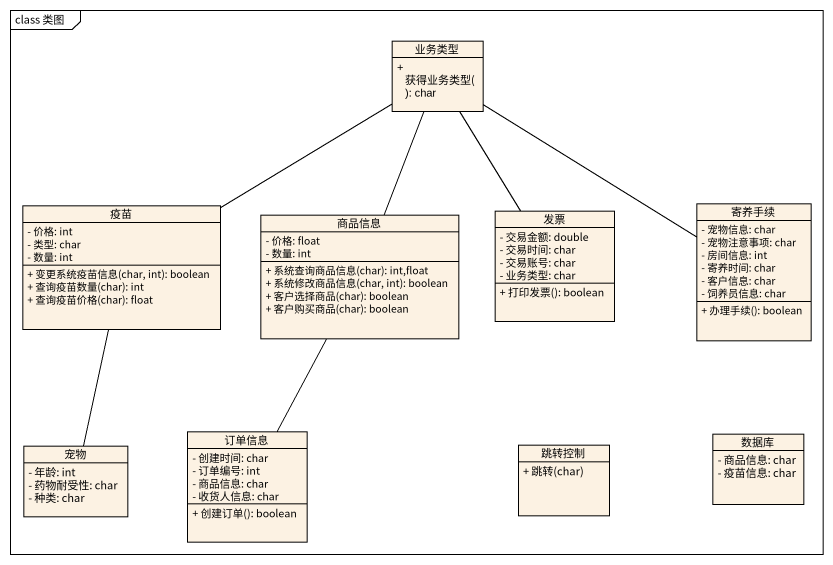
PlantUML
@startuml
mainframe class 类图
hide circle
hide empty members
skinparam classAttributeIconSize 0
class 业务类型 {
  + 获得业务类型(): char
}
class 寄养手续 {
  - 宠物信息: char
  - 宠物注意事项: char
  - 房间信息: int
  - 寄养时间: char
  - 客户信息: char
  - 饲养员信息: char
  + 办理手续(): boolean
}
class 疫苗 {
  - 价格: int
  - 类型: char
  - 数量: int
  + 变更系统疫苗信息(char, int): boolean
  + 查询疫苗数量(char): int
  + 查询疫苗价格(char): float
}
class 商品信息 {
  - 价格: float
  - 数量: int
  + 系统查询商品信息(char): int,float
  + 系统修改商品信息(char, int): boolean
  + 客户选择商品(char): boolean
  + 客户购买商品(char): boolean
}
class 发票 {
  - 交易金额: double
  - 交易时间: char
  - 交易账号: char
  - 业务类型: char
  + 打印发票(): boolean
}
class 订单信息 {
  - 创建时间: char
  - 订单编号: int
  - 商品信息: char
  - 收货人信息: char
  + 创建订单(): boolean
}
class 宠物 {
  - 年龄: int
  - 药物耐受性: char
  - 种类: char
}
class 跳转控制 {
  + 跳转(char)
}
class 数据库 {
  - 商品信息: char
  - 疫苗信息: char
}
业务类型 -- 寄养手续
业务类型 -- 疫苗
业务类型 -- 商品信息
业务类型 -- 发票
商品信息 -- 订单信息
宠物 -up- 疫苗
@enduml
